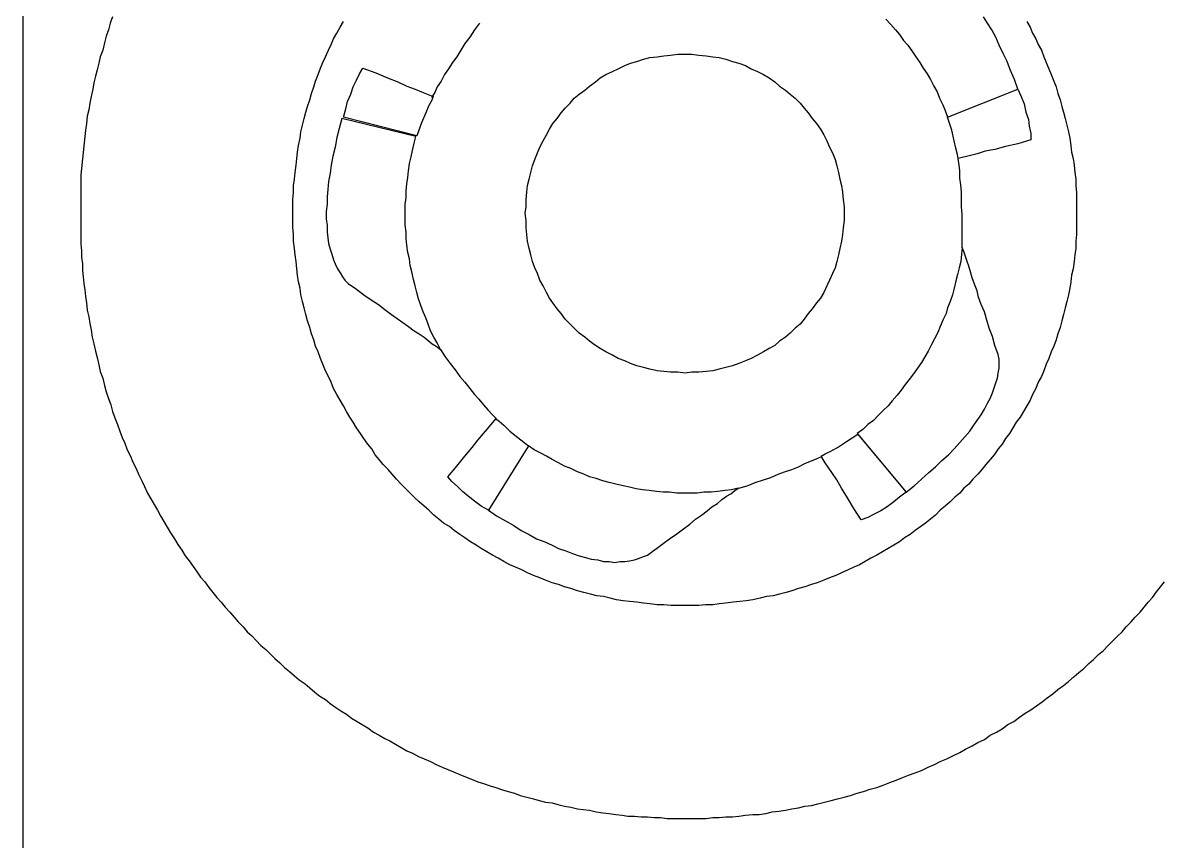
# Model space of a CAD drawing. Extents: x 11 to 591, y 39 to 419.
# Drawn here: x 11.22 to 46.2, y 260.16 to 285.24 of the extents above; entities that cross this region are included whole.
import ezdxf

# ---------------------------------------------------------------- set-up
doc = ezdxf.new("R2010")
doc.units = 0
doc.layers.get('0').update_dxf_attribs({"linetype": 'CONTINUOUS'})

msp = doc.modelspace()

# ---------------------------------------------------------------- linework, layer by layer
at = {"color": 5}
msp.add_line((11.215419, 418.930266), (11.215419, 38.955266), dxfattribs=at)
at = {"color": 3}
for p, q in [((13.890419, 285.230266), (13.840419, 285.030266)), ((13.965419, 285.430266), (13.890419, 285.230266)), ((20.940419, 285.105266), (21.040419, 285.280266)), ((41.990419, 285.280266), (42.090419, 285.105266)), ((13.765419, 284.830266), (13.715419, 284.630266)), ((13.840419, 285.030266), (13.765419, 284.830266)), ((20.740419, 284.755266), (20.840419, 284.930266)), ((20.840419, 284.930266), (20.940419, 285.105266)), ((42.090419, 285.105266), (42.165419, 284.930266)), ((42.165419, 284.930266), (42.265419, 284.755266)), ((13.715419, 284.630266), (13.665419, 284.405266)), ((20.590419, 284.405266), (20.665419, 284.580266)), ((20.665419, 284.580266), (20.740419, 284.755266)), ((42.265419, 284.755266), (42.340419, 284.580266)), ((42.340419, 284.580266), (42.440419, 284.405266)), ((13.590419, 284.205266), (13.540419, 284.005266)), ((13.665419, 284.405266), (13.590419, 284.205266)), ((20.415419, 284.030266), (20.490419, 284.205266)), ((20.490419, 284.205266), (20.590419, 284.405266)), ((42.440419, 284.405266), (42.515419, 284.205266)), ((42.515419, 284.205266), (42.590419, 284.030266)), ((13.490419, 283.805266), (13.440419, 283.605266)), ((13.540419, 284.005266), (13.490419, 283.805266)), ((20.265419, 283.655266), (20.340419, 283.855266)), ((20.340419, 283.855266), (20.415419, 284.030266)), ((42.590419, 284.030266), (42.665419, 283.830266)), ((42.665419, 283.830266), (42.740419, 283.655266)), ((13.390419, 283.405266), (13.365419, 283.205266)), ((13.440419, 283.605266), (13.390419, 283.405266)), ((20.140419, 283.280266), (20.190419, 283.455266)), ((20.190419, 283.455266), (20.265419, 283.655266)), ((42.740419, 283.655266), (42.815419, 283.455266)), ((42.815419, 283.455266), (42.890419, 283.280266)), ((13.365419, 283.205266), (13.315419, 282.980266)), ((20.015419, 282.880266), (20.065419, 283.080266)), ((20.065419, 283.080266), (20.140419, 283.280266)), ((42.890419, 283.280266), (42.940419, 283.080266)), ((42.940419, 283.080266), (43.015419, 282.880266)), ((13.265419, 282.780266), (13.240419, 282.580266)), ((13.315419, 282.980266), (13.265419, 282.780266)), ((19.940419, 282.680266), (20.015419, 282.880266)), ((43.015419, 282.880266), (43.065419, 282.680266)), ((13.190419, 282.380266), (13.165419, 282.155266)), ((13.240419, 282.580266), (13.190419, 282.380266)), ((19.840419, 282.305266), (19.890419, 282.505266)), ((19.890419, 282.505266), (19.940419, 282.680266)), ((43.065419, 282.680266), (43.115419, 282.505266)), ((43.115419, 282.505266), (43.165419, 282.305266)), ((13.165419, 282.155266), (13.140419, 281.955266)), ((19.740419, 281.905266), (19.790419, 282.105266)), ((19.790419, 282.105266), (19.840419, 282.305266)), ((43.165419, 282.305266), (43.215419, 282.105266)), ((43.215419, 282.105266), (43.265419, 281.905266)), ((13.115419, 281.755266), (12.990419, 280.580266)), ((13.140419, 281.955266), (13.115419, 281.755266)), ((19.665419, 281.480266), (19.715419, 281.705266)), ((19.715419, 281.705266), (19.740419, 281.905266)), ((43.265419, 281.905266), (43.315419, 281.705266)), ((43.315419, 281.705266), (43.340419, 281.480266)), ((19.640419, 281.280266), (19.665419, 281.480266)), ((43.340419, 281.480266), (43.365419, 281.280266)), ((19.590419, 280.880266), (19.615419, 281.080266)), ((19.615419, 281.080266), (19.640419, 281.280266)), ((43.365419, 281.280266), (43.415419, 281.080266)), ((43.415419, 281.080266), (43.440419, 280.880266)), ((19.540419, 280.455266), (19.565419, 280.655266)), ((19.565419, 280.655266), (19.590419, 280.880266)), ((43.440419, 280.880266), (43.465419, 280.655266)), ((43.465419, 280.655266), (43.490419, 280.455266)), ((12.990419, 280.580266), (12.990419, 280.355266)), ((12.990419, 280.355266), (12.990419, 280.155266)), ((19.515419, 280.255266), (19.540419, 280.455266)), ((19.515419, 280.030266), (19.515419, 280.255266)), ((43.490419, 280.455266), (43.490419, 280.255266)), ((43.490419, 280.255266), (43.515419, 280.030266)), ((12.990419, 280.155266), (12.990419, 279.930266)), ((12.990419, 279.930266), (12.990419, 279.705266)), ((19.490419, 279.830266), (19.515419, 280.030266)), ((43.515419, 280.030266), (43.515419, 279.830266)), ((12.990419, 279.705266), (12.990419, 279.505266)), ((19.490419, 279.605266), (19.490419, 279.830266)), ((19.490419, 279.405266), (19.490419, 279.605266)), ((43.515419, 279.830266), (43.515419, 279.605266)), ((43.515419, 279.605266), (43.515419, 279.405266)), ((12.990419, 279.505266), (12.990419, 279.280266)), ((12.990419, 279.280266), (12.990419, 279.080266)), ((19.490419, 279.180266), (19.490419, 279.405266)), ((43.515419, 279.405266), (43.515419, 279.180266)), ((12.990419, 279.080266), (12.990419, 278.880266)), ((12.990419, 278.880266), (12.990419, 278.680266)), ((19.490419, 278.980266), (19.490419, 279.180266)), ((19.515419, 278.755266), (19.490419, 278.980266)), ((43.515419, 279.180266), (43.515419, 278.980266)), ((43.515419, 278.980266), (43.515419, 278.755266)), ((12.990419, 278.680266), (12.990419, 278.455266)), ((19.515419, 278.555266), (19.515419, 278.755266)), ((19.540419, 278.330266), (19.515419, 278.555266)), ((43.515419, 278.755266), (43.490419, 278.555266)), ((43.490419, 278.555266), (43.490419, 278.330266)), ((12.990419, 278.455266), (13.015419, 278.255266)), ((13.015419, 278.255266), (13.015419, 278.055266)), ((19.565419, 278.130266), (19.540419, 278.330266)), ((43.490419, 278.330266), (43.465419, 278.130266)), ((13.015419, 278.055266), (13.040419, 277.855266)), ((13.040419, 277.855266), (13.040419, 277.655266)), ((19.590419, 277.930266), (19.565419, 278.130266)), ((19.615419, 277.705266), (19.590419, 277.930266)), ((43.440419, 277.930266), (43.415419, 277.705266)), ((43.465419, 278.130266), (43.440419, 277.930266)), ((13.040419, 277.655266), (13.065419, 277.455266)), ((13.065419, 277.455266), (13.090419, 277.255266)), ((19.640419, 277.505266), (19.615419, 277.705266)), ((19.665419, 277.305266), (19.640419, 277.505266)), ((43.365419, 277.505266), (43.340419, 277.305266)), ((43.415419, 277.705266), (43.365419, 277.505266)), ((13.090419, 277.255266), (13.115419, 277.055266)), ((19.715419, 277.105266), (19.665419, 277.305266)), ((19.740419, 276.905266), (19.715419, 277.105266)), ((43.315419, 277.105266), (43.265419, 276.905266)), ((43.340419, 277.305266), (43.315419, 277.105266)), ((13.115419, 277.055266), (13.140419, 276.855266)), ((13.140419, 276.855266), (13.165419, 276.655266)), ((19.790419, 276.705266), (19.740419, 276.905266)), ((43.265419, 276.905266), (43.215419, 276.705266)), ((13.165419, 276.655266), (13.190419, 276.430266)), ((13.190419, 276.430266), (13.240419, 276.230266)), ((19.840419, 276.505266), (19.790419, 276.705266)), ((19.890419, 276.305266), (19.840419, 276.505266)), ((43.165419, 276.505266), (43.115419, 276.305266)), ((43.215419, 276.705266), (43.165419, 276.505266)), ((13.240419, 276.230266), (13.265419, 276.030266)), ((19.940419, 276.105266), (19.890419, 276.305266)), ((20.015419, 275.905266), (19.940419, 276.105266)), ((43.065419, 276.105266), (43.015419, 275.905266)), ((43.115419, 276.305266), (43.065419, 276.105266)), ((13.265419, 276.030266), (13.315419, 275.830266)), ((13.315419, 275.830266), (13.340419, 275.605266)), ((20.065419, 275.705266), (20.015419, 275.905266)), ((20.140419, 275.530266), (20.065419, 275.705266)), ((42.940419, 275.705266), (42.890419, 275.530266)), ((43.015419, 275.905266), (42.940419, 275.705266)), ((13.340419, 275.605266), (13.390419, 275.405266)), ((13.390419, 275.405266), (13.440419, 275.180266)), ((20.190419, 275.330266), (20.140419, 275.530266)), ((42.890419, 275.530266), (42.815419, 275.330266)), ((13.440419, 275.180266), (13.490419, 274.980266)), ((20.265419, 275.155266), (20.190419, 275.330266)), ((20.340419, 274.955266), (20.265419, 275.155266)), ((42.740419, 275.155266), (42.665419, 274.955266)), ((42.815419, 275.330266), (42.740419, 275.155266)), ((13.490419, 274.980266), (13.540419, 274.755266)), ((13.540419, 274.755266), (13.590419, 274.555266)), ((20.415419, 274.780266), (20.340419, 274.955266)), ((20.490419, 274.580266), (20.415419, 274.780266)), ((42.590419, 274.780266), (42.515419, 274.580266)), ((42.665419, 274.955266), (42.590419, 274.780266)), ((13.590419, 274.555266), (13.665419, 274.355266)), ((13.665419, 274.355266), (13.715419, 274.130266)), ((20.590419, 274.405266), (20.490419, 274.580266)), ((20.665419, 274.230266), (20.590419, 274.405266)), ((42.440419, 274.405266), (42.340419, 274.230266)), ((42.515419, 274.580266), (42.440419, 274.405266)), ((13.715419, 274.130266), (13.765419, 273.930266)), ((20.740419, 274.030266), (20.665419, 274.230266)), ((20.840419, 273.855266), (20.740419, 274.030266)), ((42.265419, 274.030266), (42.165419, 273.855266)), ((42.340419, 274.230266), (42.265419, 274.030266)), ((13.765419, 273.930266), (13.840419, 273.730266)), ((13.840419, 273.730266), (13.915419, 273.530266)), ((20.940419, 273.680266), (20.840419, 273.855266)), ((21.040419, 273.505266), (20.940419, 273.680266)), ((42.090419, 273.680266), (41.990419, 273.505266)), ((42.165419, 273.855266), (42.090419, 273.680266)), ((13.915419, 273.530266), (13.965419, 273.330266)), ((13.965419, 273.330266), (14.040419, 273.130266)), ((21.140419, 273.330266), (21.040419, 273.505266)), ((21.240419, 273.155266), (21.140419, 273.330266)), ((41.890419, 273.330266), (41.790419, 273.155266)), ((41.990419, 273.505266), (41.890419, 273.330266)), ((14.040419, 273.130266), (14.115419, 272.930266)), ((14.115419, 272.930266), (14.190419, 272.730266)), ((21.340419, 273.005266), (21.240419, 273.155266)), ((21.440419, 272.830266), (21.340419, 273.005266)), ((41.665419, 273.005266), (41.565419, 272.830266)), ((41.790419, 273.155266), (41.665419, 273.005266)), ((14.190419, 272.730266), (14.265419, 272.530266)), ((21.565419, 272.655266), (21.440419, 272.830266)), ((21.665419, 272.505266), (21.565419, 272.655266)), ((41.465419, 272.655266), (41.340419, 272.505266)), ((41.565419, 272.830266), (41.465419, 272.655266)), ((14.265419, 272.530266), (14.340419, 272.355266)), ((14.340419, 272.355266), (14.415419, 272.155266)), ((21.790419, 272.330266), (21.665419, 272.505266)), ((21.915419, 272.180266), (21.790419, 272.330266)), ((41.240419, 272.330266), (41.115419, 272.180266)), ((41.340419, 272.505266), (41.240419, 272.330266)), ((14.415419, 272.155266), (14.515419, 271.955266)), ((14.515419, 271.955266), (14.590419, 271.780266)), ((22.015419, 272.005266), (21.915419, 272.180266)), ((22.140419, 271.855266), (22.015419, 272.005266)), ((22.265419, 271.705266), (22.140419, 271.855266)), ((40.865419, 271.855266), (40.740419, 271.705266)), ((40.990419, 272.005266), (40.865419, 271.855266)), ((41.115419, 272.180266), (40.990419, 272.005266)), ((14.590419, 271.780266), (14.690419, 271.580266)), ((14.690419, 271.580266), (14.765419, 271.405266)), ((22.415419, 271.555266), (22.265419, 271.705266)), ((22.540419, 271.405266), (22.415419, 271.555266)), ((40.615419, 271.555266), (40.490419, 271.405266)), ((40.740419, 271.705266), (40.615419, 271.555266)), ((14.765419, 271.405266), (14.865419, 271.205266)), ((14.865419, 271.205266), (14.940419, 271.030266)), ((22.665419, 271.255266), (22.540419, 271.405266)), ((22.815419, 271.105266), (22.665419, 271.255266)), ((40.340419, 271.255266), (40.215419, 271.105266)), ((40.490419, 271.405266), (40.340419, 271.255266)), ((14.940419, 271.030266), (15.040419, 270.830266)), ((15.040419, 270.830266), (15.140419, 270.655266)), ((22.940419, 270.980266), (22.815419, 271.105266)), ((23.090419, 270.830266), (22.940419, 270.980266)), ((23.215419, 270.705266), (23.090419, 270.830266)), ((39.940419, 270.830266), (39.790419, 270.705266)), ((40.065419, 270.980266), (39.940419, 270.830266)), ((40.215419, 271.105266), (40.065419, 270.980266)), ((15.140419, 270.655266), (15.240419, 270.480266)), ((15.240419, 270.480266), (15.340419, 270.305266)), ((23.365419, 270.555266), (23.215419, 270.705266)), ((23.515419, 270.430266), (23.365419, 270.555266)), ((39.640419, 270.555266), (39.490419, 270.430266)), ((39.790419, 270.705266), (39.640419, 270.555266)), ((15.340419, 270.305266), (15.440419, 270.130266)), ((15.440419, 270.130266), (15.540419, 269.955266)), ((23.665419, 270.305266), (23.515419, 270.430266)), ((23.815419, 270.155266), (23.665419, 270.305266)), ((23.965419, 270.030266), (23.815419, 270.155266)), ((39.190419, 270.155266), (39.040419, 270.030266)), ((39.340419, 270.305266), (39.190419, 270.155266)), ((39.490419, 270.430266), (39.340419, 270.305266)), ((15.540419, 269.955266), (15.640419, 269.780266)), ((15.640419, 269.780266), (15.740419, 269.605266)), ((24.115419, 269.905266), (23.965419, 270.030266)), ((24.290419, 269.805266), (24.115419, 269.905266)), ((24.440419, 269.680266), (24.290419, 269.805266)), ((38.740419, 269.805266), (38.565419, 269.680266)), ((38.890419, 269.905266), (38.740419, 269.805266)), ((39.040419, 270.030266), (38.890419, 269.905266)), ((15.740419, 269.605266), (15.865419, 269.430266)), ((15.865419, 269.430266), (15.965419, 269.255266)), ((24.615419, 269.555266), (24.440419, 269.680266)), ((24.765419, 269.455266), (24.615419, 269.555266)), ((24.940419, 269.330266), (24.765419, 269.455266)), ((38.240419, 269.455266), (38.090419, 269.330266)), ((38.415419, 269.555266), (38.240419, 269.455266)), ((38.565419, 269.680266), (38.415419, 269.555266)), ((15.965419, 269.255266), (16.090419, 269.080266)), ((16.090419, 269.080266), (16.190419, 268.905266)), ((25.115419, 269.230266), (24.940419, 269.330266)), ((25.265419, 269.130266), (25.115419, 269.230266)), ((25.440419, 269.030266), (25.265419, 269.130266)), ((37.740419, 269.130266), (37.565419, 269.030266)), ((37.915419, 269.230266), (37.740419, 269.130266)), ((38.090419, 269.330266), (37.915419, 269.230266)), ((16.190419, 268.905266), (16.315419, 268.755266)), ((16.315419, 268.755266), (16.440419, 268.580266)), ((25.615419, 268.930266), (25.440419, 269.030266)), ((25.790419, 268.830266), (25.615419, 268.930266)), ((25.965419, 268.730266), (25.790419, 268.830266)), ((26.140419, 268.630266), (25.965419, 268.730266)), ((37.040419, 268.730266), (36.865419, 268.630266)), ((37.215419, 268.830266), (37.040419, 268.730266)), ((37.390419, 268.930266), (37.215419, 268.830266)), ((37.565419, 269.030266), (37.390419, 268.930266)), ((16.440419, 268.580266), (16.540419, 268.430266)), ((16.540419, 268.430266), (16.665419, 268.255266)), ((26.315419, 268.555266), (26.140419, 268.630266)), ((26.515419, 268.480266), (26.315419, 268.555266)), ((26.690419, 268.380266), (26.515419, 268.480266)), ((26.865419, 268.305266), (26.690419, 268.380266)), ((36.315419, 268.380266), (36.140419, 268.305266)), ((36.515419, 268.480266), (36.315419, 268.380266)), ((36.690419, 268.555266), (36.515419, 268.480266)), ((36.865419, 268.630266), (36.690419, 268.555266)), ((16.665419, 268.255266), (16.790419, 268.105266)), ((16.790419, 268.105266), (16.915419, 267.930266)), ((27.065419, 268.230266), (26.865419, 268.305266)), ((27.240419, 268.155266), (27.065419, 268.230266)), ((27.440419, 268.080266), (27.240419, 268.155266)), ((27.640419, 268.030266), (27.440419, 268.080266)), ((27.815419, 267.955266), (27.640419, 268.030266)), ((35.390419, 268.030266), (35.190419, 267.955266)), ((35.565419, 268.080266), (35.390419, 268.030266)), ((35.765419, 268.155266), (35.565419, 268.080266)), ((35.940419, 268.230266), (35.765419, 268.155266)), ((36.140419, 268.305266), (35.940419, 268.230266)), ((46.090419, 267.955266), (46.215419, 268.105266)), ((16.915419, 267.930266), (17.040419, 267.780266)), ((17.040419, 267.780266), (17.165419, 267.630266)), ((28.015419, 267.905266), (27.815419, 267.955266)), ((28.215419, 267.830266), (28.015419, 267.905266)), ((28.415419, 267.780266), (28.215419, 267.830266)), ((28.615419, 267.730266), (28.415419, 267.780266)), ((28.815419, 267.680266), (28.615419, 267.730266)), ((29.015419, 267.655266), (28.815419, 267.680266)), ((29.215419, 267.605266), (29.015419, 267.655266)), ((34.015419, 267.655266), (33.815419, 267.605266)), ((34.215419, 267.680266), (34.015419, 267.655266)), ((34.415419, 267.730266), (34.215419, 267.680266)), ((34.615419, 267.780266), (34.415419, 267.730266)), ((34.790419, 267.830266), (34.615419, 267.780266)), ((34.990419, 267.905266), (34.790419, 267.830266)), ((35.190419, 267.955266), (34.990419, 267.905266)), ((45.840419, 267.630266), (45.965419, 267.805266)), ((45.965419, 267.805266), (46.090419, 267.955266)), ((17.165419, 267.630266), (17.290419, 267.480266)), ((17.290419, 267.480266), (17.415419, 267.330266)), ((17.415419, 267.330266), (17.565419, 267.180266)), ((29.415419, 267.555266), (29.215419, 267.605266)), ((29.615419, 267.530266), (29.415419, 267.555266)), ((29.815419, 267.505266), (29.615419, 267.530266)), ((30.040419, 267.480266), (29.815419, 267.505266)), ((30.240419, 267.455266), (30.040419, 267.480266)), ((30.440419, 267.430266), (30.240419, 267.455266)), ((30.665419, 267.405266), (30.440419, 267.430266)), ((30.865419, 267.405266), (30.665419, 267.405266)), ((31.090419, 267.380266), (30.865419, 267.405266)), ((31.290419, 267.380266), (31.090419, 267.380266)), ((31.515419, 267.380266), (31.290419, 267.380266)), ((31.715419, 267.380266), (31.515419, 267.380266)), ((31.940419, 267.380266), (31.715419, 267.380266)), ((32.140419, 267.405266), (31.940419, 267.380266)), ((32.365419, 267.405266), (32.140419, 267.405266)), ((32.565419, 267.430266), (32.365419, 267.405266)), ((32.765419, 267.455266), (32.565419, 267.430266)), ((32.990419, 267.480266), (32.765419, 267.455266)), ((33.190419, 267.505266), (32.990419, 267.480266)), ((33.390419, 267.530266), (33.190419, 267.505266)), ((33.590419, 267.555266), (33.390419, 267.530266)), ((33.815419, 267.605266), (33.590419, 267.555266)), ((45.465419, 267.180266), (45.590419, 267.330266)), ((45.590419, 267.330266), (45.715419, 267.480266)), ((45.715419, 267.480266), (45.840419, 267.630266)), ((17.565419, 267.180266), (17.690419, 267.030266)), ((17.690419, 267.030266), (17.815419, 266.880266)), ((45.190419, 266.880266), (45.315419, 267.030266)), ((45.315419, 267.030266), (45.465419, 267.180266)), ((17.815419, 266.880266), (17.965419, 266.730266)), ((17.965419, 266.730266), (18.090419, 266.580266)), ((44.915419, 266.580266), (45.040419, 266.730266)), ((45.040419, 266.730266), (45.190419, 266.880266)), ((18.090419, 266.580266), (18.240419, 266.455266)), ((18.240419, 266.455266), (18.365419, 266.305266)), ((18.365419, 266.305266), (18.515419, 266.155266)), ((44.490419, 266.155266), (44.640419, 266.305266)), ((44.640419, 266.305266), (44.765419, 266.430266)), ((44.765419, 266.430266), (44.915419, 266.580266)), ((18.515419, 266.155266), (18.665419, 266.030266)), ((18.665419, 266.030266), (18.815419, 265.880266)), ((44.190419, 265.880266), (44.340419, 266.005266)), ((44.340419, 266.005266), (44.490419, 266.155266)), ((18.815419, 265.880266), (18.940419, 265.755266)), ((18.940419, 265.755266), (19.090419, 265.630266)), ((19.090419, 265.630266), (19.240419, 265.480266)), ((43.740419, 265.455266), (43.890419, 265.605266)), ((43.890419, 265.605266), (44.040419, 265.730266)), ((44.040419, 265.730266), (44.190419, 265.880266)), ((19.240419, 265.480266), (19.390419, 265.355266)), ((19.390419, 265.355266), (19.540419, 265.230266)), ((19.540419, 265.230266), (19.690419, 265.105266)), ((43.265419, 265.055266), (43.440419, 265.205266)), ((43.440419, 265.205266), (43.590419, 265.330266)), ((43.590419, 265.330266), (43.740419, 265.455266)), ((19.690419, 265.105266), (19.865419, 264.980266)), ((19.865419, 264.980266), (20.015419, 264.855266)), ((42.940419, 264.805266), (43.115419, 264.930266)), ((43.115419, 264.930266), (43.265419, 265.055266)), ((20.015419, 264.855266), (20.165419, 264.730266)), ((20.165419, 264.730266), (20.315419, 264.605266)), ((20.315419, 264.605266), (20.490419, 264.505266)), ((42.465419, 264.430266), (42.615419, 264.555266)), ((42.615419, 264.555266), (42.790419, 264.680266)), ((42.790419, 264.680266), (42.940419, 264.805266)), ((20.490419, 264.505266), (20.640419, 264.380266)), ((20.640419, 264.380266), (20.815419, 264.255266)), ((20.815419, 264.255266), (20.965419, 264.155266)), ((41.940419, 264.080266), (42.115419, 264.180266)), ((42.115419, 264.180266), (42.290419, 264.305266)), ((42.290419, 264.305266), (42.465419, 264.430266)), ((20.965419, 264.155266), (21.140419, 264.055266)), ((21.140419, 264.055266), (21.290419, 263.930266)), ((21.290419, 263.930266), (21.465419, 263.830266)), ((21.465419, 263.830266), (21.615419, 263.730266)), ((41.415419, 263.730266), (41.590419, 263.830266)), ((41.590419, 263.830266), (41.765419, 263.955266)), ((41.765419, 263.955266), (41.940419, 264.080266)), ((21.615419, 263.730266), (21.790419, 263.630266)), ((21.790419, 263.630266), (21.965419, 263.505266)), ((21.965419, 263.505266), (22.140419, 263.405266)), ((40.865419, 263.405266), (41.065419, 263.505266)), ((41.065419, 263.505266), (41.240419, 263.605266)), ((41.240419, 263.605266), (41.415419, 263.730266)), ((22.140419, 263.405266), (22.315419, 263.305266)), ((22.315419, 263.305266), (22.465419, 263.230266)), ((22.465419, 263.230266), (22.640419, 263.130266)), ((22.640419, 263.130266), (22.815419, 263.030266)), ((40.315419, 263.080266), (40.490419, 263.180266)), ((40.490419, 263.180266), (40.690419, 263.280266)), ((40.690419, 263.280266), (40.865419, 263.405266)), ((22.815419, 263.030266), (22.990419, 262.930266)), ((22.990419, 262.930266), (23.165419, 262.855266)), ((23.165419, 262.855266), (23.340419, 262.755266)), ((39.540419, 262.680266), (39.740419, 262.780266)), ((39.740419, 262.780266), (39.940419, 262.880266)), ((39.940419, 262.880266), (40.115419, 262.980266)), ((40.115419, 262.980266), (40.315419, 263.080266)), ((23.340419, 262.755266), (23.515419, 262.680266)), ((23.515419, 262.680266), (23.715419, 262.605266)), ((23.715419, 262.605266), (23.890419, 262.505266)), ((23.890419, 262.505266), (24.065419, 262.430266)), ((24.065419, 262.430266), (24.240419, 262.355266)), ((38.765419, 262.330266), (38.965419, 262.430266)), ((38.965419, 262.430266), (39.165419, 262.505266)), ((39.165419, 262.505266), (39.340419, 262.605266)), ((39.340419, 262.605266), (39.540419, 262.680266)), ((24.240419, 262.355266), (24.415419, 262.280266)), ((24.415419, 262.280266), (24.615419, 262.205266)), ((24.615419, 262.205266), (24.790419, 262.130266)), ((24.790419, 262.130266), (24.965419, 262.055266)), ((37.990419, 262.030266), (38.165419, 262.105266)), ((38.165419, 262.105266), (38.365419, 262.180266)), ((38.365419, 262.180266), (38.565419, 262.255266)), ((38.565419, 262.255266), (38.765419, 262.330266)), ((24.965419, 262.055266), (25.165419, 261.980266)), ((25.165419, 261.980266), (25.340419, 261.930266)), ((25.340419, 261.930266), (25.540419, 261.855266)), ((25.540419, 261.855266), (25.715419, 261.805266)), ((25.715419, 261.805266), (25.915419, 261.730266)), ((25.915419, 261.730266), (26.090419, 261.680266)), ((36.990419, 261.680266), (37.190419, 261.755266)), ((37.190419, 261.755266), (37.390419, 261.805266)), ((37.390419, 261.805266), (37.590419, 261.880266)), ((37.590419, 261.880266), (37.790419, 261.955266)), ((37.790419, 261.955266), (37.990419, 262.030266)), ((26.090419, 261.680266), (26.290419, 261.630266)), ((26.290419, 261.630266), (26.465419, 261.555266)), ((26.465419, 261.555266), (26.665419, 261.505266)), ((26.665419, 261.505266), (26.865419, 261.455266)), ((26.865419, 261.455266), (27.040419, 261.405266)), ((27.040419, 261.405266), (27.240419, 261.355266)), ((35.790419, 261.355266), (35.990419, 261.405266)), ((35.990419, 261.405266), (36.190419, 261.455266)), ((36.190419, 261.455266), (36.390419, 261.505266)), ((36.390419, 261.505266), (36.590419, 261.555266)), ((36.590419, 261.555266), (36.790419, 261.630266)), ((36.790419, 261.630266), (36.990419, 261.680266)), ((27.240419, 261.355266), (27.440419, 261.330266)), ((27.440419, 261.330266), (27.615419, 261.280266)), ((27.615419, 261.280266), (27.815419, 261.230266)), ((27.815419, 261.230266), (28.015419, 261.205266)), ((28.015419, 261.205266), (28.215419, 261.155266)), ((28.215419, 261.155266), (28.390419, 261.130266)), ((28.390419, 261.130266), (28.590419, 261.105266)), ((28.590419, 261.105266), (28.790419, 261.055266)), ((28.790419, 261.055266), (28.990419, 261.030266)), ((28.990419, 261.030266), (29.190419, 261.005266)), ((33.990419, 261.005266), (34.190419, 261.055266)), ((34.190419, 261.055266), (34.390419, 261.080266)), ((34.390419, 261.080266), (34.590419, 261.105266)), ((34.590419, 261.105266), (34.790419, 261.155266)), ((34.790419, 261.155266), (34.990419, 261.180266)), ((34.990419, 261.180266), (35.190419, 261.230266)), ((35.190419, 261.230266), (35.390419, 261.255266)), ((35.390419, 261.255266), (35.590419, 261.305266)), ((35.590419, 261.305266), (35.790419, 261.355266)), ((29.190419, 261.005266), (29.390419, 260.980266)), ((29.390419, 260.980266), (29.590419, 260.955266)), ((29.590419, 260.955266), (29.765419, 260.930266)), ((29.765419, 260.930266), (29.965419, 260.930266)), ((29.965419, 260.930266), (30.165419, 260.905266)), ((30.165419, 260.905266), (30.365419, 260.905266)), ((30.365419, 260.905266), (30.565419, 260.880266)), ((30.565419, 260.880266), (30.765419, 260.880266)), ((30.765419, 260.880266), (30.965419, 260.855266)), ((30.965419, 260.855266), (31.165419, 260.855266)), ((31.165419, 260.855266), (31.365419, 260.855266)), ((31.365419, 260.855266), (31.565419, 260.855266)), ((31.565419, 260.855266), (31.765419, 260.855266)), ((31.765419, 260.855266), (31.965419, 260.855266)), ((31.965419, 260.855266), (32.165419, 260.855266)), ((32.165419, 260.855266), (32.365419, 260.880266)), ((32.365419, 260.880266), (32.565419, 260.880266)), ((32.565419, 260.880266), (32.765419, 260.905266)), ((32.765419, 260.905266), (32.965419, 260.905266)), ((32.965419, 260.905266), (33.165419, 260.930266)), ((33.165419, 260.930266), (33.365419, 260.955266)), ((33.365419, 260.955266), (33.590419, 260.980266)), ((33.590419, 260.980266), (33.790419, 260.980266)), ((33.790419, 260.980266), (33.990419, 261.005266))]:
    msp.add_line(p, q, dxfattribs=at)
at = {"color": 1}
for p, q in [((25.215419, 285.230266), (25.065419, 285.030266)), ((24.915419, 284.805266), (24.765419, 284.605266)), ((25.065419, 285.030266), (24.915419, 284.805266)), ((24.765419, 284.605266), (24.640419, 284.405266)), ((24.515419, 284.205266), (24.390419, 284.030266)), ((24.640419, 284.405266), (24.515419, 284.205266)), ((21.540419, 283.680266), (21.640419, 283.855266)), ((21.640419, 283.855266), (22.040419, 283.705266)), ((24.265419, 283.830266), (24.140419, 283.655266)), ((24.390419, 284.030266), (24.265419, 283.830266)), ((21.340419, 283.280266), (21.440419, 283.480266)), ((21.440419, 283.480266), (21.540419, 283.680266)), ((22.040419, 283.705266), (22.390419, 283.555266)), ((22.390419, 283.555266), (22.715419, 283.430266)), ((22.715419, 283.430266), (22.990419, 283.305266)), ((24.040419, 283.455266), (23.915419, 283.280266)), ((24.140419, 283.655266), (24.040419, 283.455266)), ((21.165419, 282.830266), (21.265419, 283.055266)), ((21.265419, 283.055266), (21.340419, 283.280266)), ((22.990419, 283.305266), (23.240419, 283.205266)), ((23.240419, 283.205266), (23.440419, 283.130266)), ((23.440419, 283.130266), (23.790419, 282.980266)), ((23.840419, 283.105266), (23.740419, 282.955266)), ((23.915419, 283.280266), (23.840419, 283.105266)), ((39.565419, 282.355266), (41.715419, 283.205266)), ((41.715419, 283.205266), (41.815419, 282.980266)), ((21.115419, 282.605266), (21.165419, 282.830266)), ((23.665419, 282.705266), (23.565419, 282.480266)), ((23.740419, 282.855266), (23.665419, 282.705266)), ((23.790419, 282.980266), (23.740419, 282.855266)), ((41.815419, 282.980266), (41.915419, 282.755266)), ((41.915419, 282.755266), (41.965419, 282.505266)), ((21.040419, 282.355266), (21.115419, 282.605266)), ((23.290419, 281.780266), (21.040419, 282.355266)), ((23.565419, 282.480266), (23.440419, 282.180266)), ((39.690419, 281.955266), (39.565419, 282.355266)), ((41.965419, 282.505266), (42.040419, 282.280266)), ((23.440419, 282.180266), (23.290419, 281.780266)), ((42.040419, 282.280266), (42.065419, 282.080266)), ((42.065419, 282.080266), (42.115419, 281.855266)), ((39.765419, 281.630266), (39.690419, 281.955266)), ((42.115419, 281.655266), (41.715419, 281.530266)), ((42.115419, 281.855266), (42.115419, 281.655266)), ((39.815419, 281.405266), (39.765419, 281.630266)), ((39.865419, 281.205266), (39.815419, 281.405266)), ((40.715419, 281.305266), (40.465419, 281.230266)), ((41.015419, 281.355266), (40.715419, 281.305266)), ((41.340419, 281.455266), (41.015419, 281.355266)), ((41.715419, 281.530266), (41.340419, 281.455266)), ((39.890419, 281.080266), (39.865419, 281.205266)), ((40.265419, 281.180266), (39.890419, 281.080266)), ((39.915419, 280.880266), (39.890419, 281.080266)), ((40.465419, 281.230266), (40.265419, 281.180266)), ((39.940419, 280.705266), (39.915419, 280.880266)), ((39.940419, 280.480266), (39.940419, 280.705266)), ((39.965419, 280.280266), (39.940419, 280.480266)), ((39.990419, 280.055266), (39.965419, 280.280266)), ((39.990419, 279.830266), (39.990419, 280.055266)), ((39.990419, 279.605266), (39.990419, 279.830266)), ((40.015419, 279.380266), (39.990419, 279.605266)), ((40.015419, 279.130266), (40.015419, 279.380266)), ((40.015419, 278.880266), (40.015419, 279.130266)), ((40.015419, 278.630266), (40.015419, 278.880266)), ((40.015419, 278.355266), (40.015419, 278.630266)), ((24.015419, 275.230266), (24.165419, 275.005266)), ((24.165419, 275.005266), (24.315419, 274.805266)), ((24.315419, 274.805266), (24.465419, 274.605266)), ((24.465419, 274.605266), (24.615419, 274.405266)), ((24.615419, 274.405266), (24.765419, 274.230266)), ((24.765419, 274.230266), (24.915419, 274.030266)), ((24.915419, 274.030266), (25.065419, 273.855266)), ((25.065419, 273.855266), (25.190419, 273.705266)), ((25.190419, 273.705266), (25.340419, 273.530266)), ((25.340419, 273.530266), (25.465419, 273.380266)), ((25.465419, 273.380266), (25.615419, 273.230266)), ((25.465419, 272.805266), (25.715419, 273.105266)), ((25.615419, 273.230266), (25.740419, 273.105266)), ((25.715419, 273.105266), (25.815419, 273.030266)), ((25.815419, 273.030266), (25.965419, 272.905266)), ((25.965419, 272.905266), (26.140419, 272.730266)), ((25.165419, 272.455266), (25.340419, 272.655266)), ((25.340419, 272.655266), (25.465419, 272.805266)), ((26.140419, 272.730266), (26.390419, 272.530266)), ((36.465419, 272.405266), (36.815419, 272.630266)), ((36.815419, 272.630266), (38.290419, 270.855266)), ((24.765419, 271.955266), (24.990419, 272.230266)), ((24.990419, 272.230266), (25.165419, 272.455266)), ((26.715419, 272.280266), (25.490419, 270.305266)), ((26.390419, 272.530266), (26.715419, 272.280266)), ((35.965419, 272.105266), (36.190419, 272.230266)), ((36.190419, 272.230266), (36.465419, 272.405266)), ((24.515419, 271.655266), (24.765419, 271.955266)), ((35.365419, 271.805266), (35.540419, 271.880266)), ((35.540419, 271.880266), (35.715419, 271.955266)), ((35.690419, 271.955266), (35.815419, 272.030266)), ((35.815419, 271.755266), (35.690419, 271.955266)), ((35.815419, 272.030266), (35.965419, 272.105266)), ((24.240419, 271.330266), (24.515419, 271.655266)), ((34.565419, 271.480266), (34.790419, 271.555266)), ((34.790419, 271.555266), (34.990419, 271.630266)), ((34.990419, 271.630266), (35.190419, 271.730266)), ((35.190419, 271.730266), (35.365419, 271.805266)), ((36.015419, 271.455266), (35.815419, 271.755266)), ((24.365419, 271.180266), (24.240419, 271.330266)), ((24.540419, 271.030266), (24.365419, 271.180266)), ((33.415419, 271.055266), (33.665419, 271.155266)), ((33.665419, 271.155266), (33.915419, 271.230266)), ((33.915419, 271.230266), (34.140419, 271.305266)), ((34.140419, 271.305266), (34.365419, 271.405266)), ((34.365419, 271.405266), (34.565419, 271.480266)), ((36.165419, 271.230266), (36.015419, 271.455266)), ((36.315419, 270.980266), (36.165419, 271.230266)), ((24.690419, 270.880266), (24.540419, 271.030266)), ((24.865419, 270.730266), (24.690419, 270.880266)), ((33.165419, 270.980266), (33.415419, 271.055266)), ((36.490419, 270.680266), (36.315419, 270.980266)), ((38.290419, 270.855266), (38.090419, 270.705266)), ((25.065419, 270.580266), (24.865419, 270.730266)), ((25.265419, 270.430266), (25.065419, 270.580266)), ((36.690419, 270.355266), (36.490419, 270.680266)), ((37.915419, 270.555266), (37.715419, 270.405266)), ((38.090419, 270.705266), (37.915419, 270.555266)), ((25.490419, 270.305266), (25.265419, 270.430266)), ((36.915419, 270.005266), (36.690419, 270.355266)), ((37.315419, 270.180266), (37.115419, 270.080266)), ((37.515419, 270.280266), (37.315419, 270.180266)), ((37.715419, 270.405266), (37.515419, 270.280266)), ((37.115419, 270.080266), (36.915419, 270.005266))]:
    msp.add_line(p, q, dxfattribs=at)
at = {"color": 7}
for p, q in [((37.665419, 285.355266), (37.815419, 285.205266)), ((37.815419, 285.205266), (37.965419, 285.030266)), ((40.790419, 285.230266), (40.665419, 285.430266)), ((40.915419, 285.030266), (40.790419, 285.230266)), ((37.965419, 285.030266), (38.090419, 284.880266)), ((38.090419, 284.880266), (38.215419, 284.705266)), ((41.040419, 284.805266), (40.915419, 285.030266)), ((41.140419, 284.555266), (41.040419, 284.805266)), ((38.215419, 284.705266), (38.340419, 284.555266)), ((38.340419, 284.555266), (38.465419, 284.380266)), ((41.265419, 284.305266), (41.140419, 284.555266)), ((30.040419, 284.055266), (30.240419, 284.130266)), ((30.240419, 284.130266), (30.440419, 284.180266)), ((30.440419, 284.180266), (30.665419, 284.205266)), ((30.665419, 284.205266), (30.865419, 284.230266)), ((30.865419, 284.230266), (31.065419, 284.255266)), ((31.065419, 284.255266), (31.290419, 284.280266)), ((31.290419, 284.280266), (31.515419, 284.280266)), ((31.515419, 284.280266), (31.715419, 284.280266)), ((31.715419, 284.280266), (31.940419, 284.255266)), ((31.940419, 284.255266), (32.165419, 284.230266)), ((32.165419, 284.230266), (32.365419, 284.205266)), ((32.365419, 284.205266), (32.565419, 284.180266)), ((32.565419, 284.180266), (32.765419, 284.130266)), ((32.765419, 284.130266), (32.965419, 284.055266)), ((38.465419, 284.380266), (38.590419, 284.205266)), ((38.590419, 284.205266), (38.715419, 284.030266)), ((41.390419, 284.055266), (41.265419, 284.305266)), ((29.090419, 283.655266), (29.290419, 283.755266)), ((29.290419, 283.755266), (29.465419, 283.830266)), ((29.465419, 283.830266), (29.665419, 283.930266)), ((29.665419, 283.930266), (29.840419, 284.005266)), ((29.840419, 284.005266), (30.040419, 284.055266)), ((32.965419, 284.055266), (33.165419, 284.005266)), ((33.165419, 284.005266), (33.365419, 283.930266)), ((33.365419, 283.930266), (33.540419, 283.830266)), ((33.540419, 283.830266), (33.740419, 283.755266)), ((33.740419, 283.755266), (33.915419, 283.655266)), ((38.715419, 284.030266), (38.815419, 283.855266)), ((38.815419, 283.855266), (38.940419, 283.680266)), ((41.490419, 283.780266), (41.390419, 284.055266)), ((41.615419, 283.505266), (41.490419, 283.780266)), ((28.590419, 283.305266), (28.765419, 283.430266)), ((28.765419, 283.430266), (28.915419, 283.555266)), ((28.915419, 283.555266), (29.090419, 283.655266)), ((33.915419, 283.655266), (34.090419, 283.555266)), ((34.090419, 283.555266), (34.265419, 283.430266)), ((34.265419, 283.430266), (34.415419, 283.305266)), ((38.940419, 283.680266), (39.040419, 283.505266)), ((39.040419, 283.505266), (39.140419, 283.305266)), ((41.715419, 283.205266), (41.615419, 283.505266)), ((28.115419, 282.930266), (28.265419, 283.055266)), ((28.265419, 283.055266), (28.440419, 283.180266)), ((28.440419, 283.180266), (28.590419, 283.305266)), ((34.415419, 283.305266), (34.590419, 283.180266)), ((34.590419, 283.180266), (34.740419, 283.055266)), ((34.740419, 283.055266), (34.890419, 282.930266)), ((39.140419, 283.305266), (39.240419, 283.130266)), ((39.240419, 283.130266), (39.315419, 282.930266)), ((39.565419, 282.355266), (41.715419, 283.205266)), ((27.840419, 282.630266), (27.990419, 282.780266)), ((27.990419, 282.780266), (28.115419, 282.930266)), ((34.890419, 282.930266), (35.040419, 282.780266)), ((35.040419, 282.780266), (35.165419, 282.630266)), ((39.315419, 282.930266), (39.415419, 282.730266)), ((39.415419, 282.730266), (39.490419, 282.555266)), ((27.590419, 282.305266), (27.715419, 282.480266)), ((27.715419, 282.480266), (27.840419, 282.630266)), ((35.165419, 282.630266), (35.290419, 282.480266)), ((35.290419, 282.480266), (35.415419, 282.305266)), ((39.490419, 282.555266), (39.565419, 282.355266)), ((20.915419, 282.005266), (20.840419, 281.730266)), ((20.990419, 282.305266), (20.915419, 282.005266)), ((23.265419, 281.755266), (20.990419, 282.305266)), ((27.365419, 281.980266), (27.465419, 282.155266)), ((27.465419, 282.155266), (27.590419, 282.305266)), ((35.415419, 282.305266), (35.540419, 282.155266)), ((35.540419, 282.155266), (35.665419, 281.980266)), ((20.840419, 281.730266), (20.790419, 281.430266)), ((23.215419, 281.555266), (23.265419, 281.755266)), ((27.165419, 281.630266), (27.265419, 281.805266)), ((27.265419, 281.805266), (27.365419, 281.980266)), ((35.665419, 281.980266), (35.765419, 281.805266)), ((35.765419, 281.805266), (35.865419, 281.630266)), ((20.790419, 281.430266), (20.715419, 281.155266)), ((23.115419, 281.130266), (23.165419, 281.330266)), ((23.165419, 281.330266), (23.215419, 281.555266)), ((26.990419, 281.255266), (27.065419, 281.430266)), ((27.065419, 281.430266), (27.165419, 281.630266)), ((35.865419, 281.630266), (35.940419, 281.430266)), ((35.940419, 281.430266), (36.040419, 281.255266)), ((20.715419, 281.155266), (20.665419, 280.880266)), ((23.065419, 280.930266), (23.115419, 281.130266)), ((26.840419, 280.855266), (26.915419, 281.055266)), ((26.915419, 281.055266), (26.990419, 281.255266)), ((36.040419, 281.255266), (36.115419, 281.055266)), ((36.115419, 281.055266), (36.165419, 280.855266)), ((20.640419, 280.630266), (20.590419, 280.380266)), ((20.665419, 280.880266), (20.640419, 280.630266)), ((23.015419, 280.505266), (23.040419, 280.705266)), ((23.040419, 280.705266), (23.065419, 280.930266)), ((26.740419, 280.455266), (26.790419, 280.655266)), ((26.790419, 280.655266), (26.840419, 280.855266)), ((36.165419, 280.855266), (36.215419, 280.655266)), ((36.215419, 280.655266), (36.265419, 280.455266)), ((20.590419, 280.380266), (20.565419, 280.130266)), ((22.965419, 280.080266), (22.990419, 280.305266)), ((22.990419, 280.305266), (23.015419, 280.505266)), ((26.665419, 280.055266), (26.690419, 280.255266)), ((26.690419, 280.255266), (26.740419, 280.455266)), ((36.265419, 280.455266), (36.315419, 280.255266)), ((36.315419, 280.255266), (36.340419, 280.055266)), ((20.565419, 280.130266), (20.540419, 279.905266)), ((20.540419, 279.905266), (20.540419, 279.680266)), ((22.965419, 279.880266), (22.965419, 280.080266)), ((26.640419, 279.830266), (26.665419, 280.055266)), ((36.340419, 280.055266), (36.365419, 279.830266)), ((20.540419, 279.680266), (20.515419, 279.455266)), ((22.940419, 279.680266), (22.965419, 279.880266)), ((22.940419, 279.455266), (22.940419, 279.680266)), ((26.615419, 279.405266), (26.640419, 279.605266)), ((26.640419, 279.605266), (26.640419, 279.830266)), ((36.365419, 279.830266), (36.390419, 279.605266)), ((36.390419, 279.605266), (36.390419, 279.405266)), ((20.515419, 279.455266), (20.515419, 279.230266)), ((20.515419, 279.230266), (20.540419, 279.030266)), ((22.940419, 279.255266), (22.940419, 279.455266)), ((22.940419, 279.055266), (22.940419, 279.255266)), ((26.640419, 279.180266), (26.615419, 279.405266)), ((36.390419, 279.405266), (36.390419, 279.180266)), ((20.540419, 279.030266), (20.540419, 278.830266)), ((22.965419, 278.830266), (22.940419, 279.055266)), ((26.640419, 278.955266), (26.640419, 279.180266)), ((26.665419, 278.755266), (26.640419, 278.955266)), ((36.365419, 278.955266), (36.340419, 278.755266)), ((36.390419, 279.180266), (36.365419, 278.955266)), ((20.540419, 278.830266), (20.565419, 278.655266)), ((20.565419, 278.655266), (20.590419, 278.480266)), ((22.965419, 278.630266), (22.965419, 278.830266)), ((22.990419, 278.430266), (22.965419, 278.630266)), ((26.690419, 278.555266), (26.665419, 278.755266)), ((26.740419, 278.330266), (26.690419, 278.555266)), ((36.315419, 278.555266), (36.265419, 278.330266)), ((36.340419, 278.755266), (36.315419, 278.555266)), ((20.590419, 278.480266), (20.640419, 278.305266)), ((20.640419, 278.305266), (20.690419, 278.155266)), ((20.690419, 278.155266), (20.740419, 277.980266)), ((23.015419, 278.205266), (22.990419, 278.430266)), ((23.065419, 278.005266), (23.015419, 278.205266)), ((26.790419, 278.130266), (26.740419, 278.330266)), ((36.265419, 278.330266), (36.215419, 278.130266)), ((39.990419, 278.155266), (39.965419, 277.930266)), ((40.015419, 278.355266), (39.990419, 278.155266)), ((40.065419, 278.230266), (40.015419, 278.355266)), ((40.115419, 278.080266), (40.065419, 278.230266)), ((20.740419, 277.980266), (20.790419, 277.855266)), ((20.790419, 277.855266), (20.865419, 277.705266)), ((23.090419, 277.805266), (23.065419, 278.005266)), ((23.140419, 277.605266), (23.090419, 277.805266)), ((26.840419, 277.930266), (26.790419, 278.130266)), ((26.915419, 277.730266), (26.840419, 277.930266)), ((36.165419, 277.930266), (36.115419, 277.730266)), ((36.215419, 278.130266), (36.165419, 277.930266)), ((39.965419, 277.930266), (39.915419, 277.730266)), ((40.165419, 277.930266), (40.115419, 278.080266)), ((40.215419, 277.780266), (40.165419, 277.930266)), ((20.865419, 277.705266), (20.940419, 277.580266)), ((20.940419, 277.580266), (21.015419, 277.455266)), ((21.015419, 277.455266), (21.090419, 277.355266)), ((23.190419, 277.380266), (23.140419, 277.605266)), ((26.990419, 277.555266), (26.915419, 277.730266)), ((27.065419, 277.355266), (26.990419, 277.555266)), ((36.040419, 277.555266), (35.940419, 277.355266)), ((36.115419, 277.730266), (36.040419, 277.555266)), ((39.865419, 277.530266), (39.815419, 277.330266)), ((39.915419, 277.730266), (39.865419, 277.530266)), ((40.265419, 277.605266), (40.215419, 277.780266)), ((40.315419, 277.430266), (40.265419, 277.605266)), ((21.090419, 277.355266), (21.190419, 277.255266)), ((21.190419, 277.255266), (21.440419, 277.080266)), ((23.240419, 277.180266), (23.190419, 277.380266)), ((23.290419, 276.980266), (23.240419, 277.180266)), ((27.165419, 277.180266), (27.065419, 277.355266)), ((27.265419, 276.980266), (27.165419, 277.180266)), ((35.865419, 277.180266), (35.765419, 276.980266)), ((35.940419, 277.355266), (35.865419, 277.180266)), ((39.765419, 277.105266), (39.715419, 276.905266)), ((39.815419, 277.330266), (39.765419, 277.105266)), ((40.390419, 277.230266), (40.315419, 277.430266)), ((40.465419, 277.030266), (40.390419, 277.230266)), ((21.440419, 277.080266), (21.665419, 276.905266)), ((21.665419, 276.905266), (21.890419, 276.755266)), ((21.890419, 276.755266), (22.115419, 276.605266)), ((23.340419, 276.780266), (23.290419, 276.980266)), ((23.415419, 276.580266), (23.340419, 276.780266)), ((27.365419, 276.805266), (27.265419, 276.980266)), ((27.465419, 276.655266), (27.365419, 276.805266)), ((35.665419, 276.805266), (35.540419, 276.655266)), ((35.765419, 276.980266), (35.665419, 276.805266)), ((39.715419, 276.905266), (39.640419, 276.705266)), ((40.515419, 276.830266), (40.465419, 277.030266)), ((40.590419, 276.605266), (40.515419, 276.830266)), ((22.115419, 276.605266), (22.315419, 276.455266)), ((22.315419, 276.455266), (22.515419, 276.305266)), ((23.490419, 276.380266), (23.415419, 276.580266)), ((27.590419, 276.480266), (27.465419, 276.655266)), ((27.715419, 276.330266), (27.590419, 276.480266)), ((35.415419, 276.480266), (35.290419, 276.330266)), ((35.540419, 276.655266), (35.415419, 276.480266)), ((39.565419, 276.505266), (39.515419, 276.330266)), ((39.640419, 276.705266), (39.565419, 276.505266)), ((40.690419, 276.380266), (40.590419, 276.605266)), ((22.515419, 276.305266), (22.690419, 276.180266)), ((22.690419, 276.180266), (22.865419, 276.055266)), ((22.865419, 276.055266), (23.040419, 275.930266)), ((23.565419, 276.205266), (23.490419, 276.380266)), ((23.640419, 276.005266), (23.565419, 276.205266)), ((27.840419, 276.155266), (27.715419, 276.330266)), ((27.990419, 276.005266), (27.840419, 276.155266)), ((35.165419, 276.155266), (35.040419, 276.005266)), ((35.290419, 276.330266), (35.165419, 276.155266)), ((39.415419, 276.130266), (39.340419, 275.930266)), ((39.515419, 276.330266), (39.415419, 276.130266)), ((40.765419, 276.130266), (40.690419, 276.380266)), ((40.840419, 275.880266), (40.765419, 276.130266)), ((23.040419, 275.930266), (23.215419, 275.805266)), ((23.215419, 275.805266), (23.365419, 275.705266)), ((23.365419, 275.705266), (23.515419, 275.605266)), ((23.715419, 275.805266), (23.640419, 276.005266)), ((23.815419, 275.605266), (23.715419, 275.805266)), ((28.115419, 275.880266), (27.990419, 276.005266)), ((28.265419, 275.730266), (28.115419, 275.880266)), ((28.440419, 275.605266), (28.265419, 275.730266)), ((34.740419, 275.730266), (34.590419, 275.605266)), ((34.890419, 275.880266), (34.740419, 275.730266)), ((35.040419, 276.005266), (34.890419, 275.880266)), ((39.265419, 275.755266), (39.165419, 275.555266)), ((39.340419, 275.930266), (39.265419, 275.755266)), ((40.940419, 275.630266), (40.840419, 275.880266)), ((23.515419, 275.605266), (23.640419, 275.505266)), ((23.640419, 275.505266), (23.765419, 275.405266)), ((23.765419, 275.405266), (23.890419, 275.330266)), ((23.915419, 275.430266), (23.815419, 275.605266)), ((24.015419, 275.230266), (23.915419, 275.430266)), ((28.590419, 275.480266), (28.440419, 275.605266)), ((28.765419, 275.355266), (28.590419, 275.480266)), ((28.915419, 275.255266), (28.765419, 275.355266)), ((34.265419, 275.355266), (34.090419, 275.255266)), ((34.415419, 275.480266), (34.265419, 275.355266)), ((34.590419, 275.605266), (34.415419, 275.480266)), ((39.065419, 275.380266), (38.965419, 275.180266)), ((39.165419, 275.555266), (39.065419, 275.380266)), ((41.015419, 275.355266), (40.940419, 275.630266)), ((41.115419, 275.080266), (41.015419, 275.355266)), ((23.890419, 275.330266), (24.015419, 275.230266)), ((29.090419, 275.155266), (28.915419, 275.255266)), ((29.290419, 275.055266), (29.090419, 275.155266)), ((29.465419, 274.955266), (29.290419, 275.055266)), ((33.740419, 275.055266), (33.540419, 274.955266)), ((33.915419, 275.155266), (33.740419, 275.055266)), ((34.090419, 275.255266), (33.915419, 275.155266)), ((38.865419, 275.005266), (38.765419, 274.830266)), ((38.965419, 275.180266), (38.865419, 275.005266)), ((41.140419, 274.930266), (41.115419, 275.080266)), ((29.665419, 274.880266), (29.465419, 274.955266)), ((29.840419, 274.805266), (29.665419, 274.880266)), ((30.040419, 274.730266), (29.840419, 274.805266)), ((30.240419, 274.680266), (30.040419, 274.730266)), ((30.440419, 274.630266), (30.240419, 274.680266)), ((32.765419, 274.680266), (32.565419, 274.630266)), ((32.965419, 274.730266), (32.765419, 274.680266)), ((33.165419, 274.805266), (32.965419, 274.730266)), ((33.365419, 274.880266), (33.165419, 274.805266)), ((33.540419, 274.955266), (33.365419, 274.880266)), ((38.640419, 274.655266), (38.515419, 274.480266)), ((38.765419, 274.830266), (38.640419, 274.655266)), ((41.115419, 274.505266), (41.140419, 274.655266)), ((41.140419, 274.805266), (41.140419, 274.930266)), ((41.140419, 274.655266), (41.140419, 274.805266)), ((30.665419, 274.580266), (30.440419, 274.630266)), ((30.865419, 274.555266), (30.665419, 274.580266)), ((31.065419, 274.530266), (30.865419, 274.555266)), ((31.290419, 274.530266), (31.065419, 274.530266)), ((31.515419, 274.505266), (31.290419, 274.530266)), ((31.715419, 274.530266), (31.515419, 274.505266)), ((31.940419, 274.530266), (31.715419, 274.530266)), ((32.165419, 274.555266), (31.940419, 274.530266)), ((32.365419, 274.580266), (32.165419, 274.555266)), ((32.565419, 274.630266), (32.365419, 274.580266)), ((38.390419, 274.305266), (38.265419, 274.155266)), ((38.515419, 274.480266), (38.390419, 274.305266)), ((41.040419, 274.205266), (41.090419, 274.355266)), ((41.090419, 274.355266), (41.115419, 274.505266)), ((38.140419, 273.980266), (38.015419, 273.830266)), ((38.265419, 274.155266), (38.140419, 273.980266)), ((40.940419, 273.905266), (40.990419, 274.055266)), ((40.990419, 274.055266), (41.040419, 274.205266)), ((37.865419, 273.655266), (37.740419, 273.505266)), ((38.015419, 273.830266), (37.865419, 273.655266)), ((40.790419, 273.580266), (40.865419, 273.730266)), ((40.865419, 273.730266), (40.940419, 273.905266)), ((37.590419, 273.355266), (37.440419, 273.205266)), ((37.740419, 273.505266), (37.590419, 273.355266)), ((40.590419, 273.230266), (40.690419, 273.405266)), ((40.690419, 273.405266), (40.790419, 273.580266)), ((37.115419, 272.930266), (36.965419, 272.780266)), ((37.290419, 273.055266), (37.115419, 272.930266)), ((37.440419, 273.205266), (37.290419, 273.055266)), ((40.240419, 272.730266), (40.365419, 272.905266)), ((40.365419, 272.905266), (40.490419, 273.080266)), ((40.490419, 273.080266), (40.590419, 273.230266)), ((36.965419, 272.780266), (36.790419, 272.655266)), ((36.790419, 272.655266), (38.290419, 270.855266)), ((39.940419, 272.380266), (40.090419, 272.555266)), ((40.090419, 272.555266), (40.240419, 272.730266)), ((26.715419, 272.280266), (25.490419, 270.305266)), ((26.890419, 272.155266), (26.715419, 272.280266)), ((39.765419, 272.180266), (39.940419, 272.380266)), ((27.090419, 272.055266), (26.890419, 272.155266)), ((27.265419, 271.955266), (27.090419, 272.055266)), ((27.440419, 271.855266), (27.265419, 271.955266)), ((27.640419, 271.755266), (27.440419, 271.855266)), ((39.390419, 271.830266), (39.590419, 272.005266)), ((39.590419, 272.005266), (39.765419, 272.180266)), ((27.815419, 271.655266), (27.640419, 271.755266)), ((28.015419, 271.580266), (27.815419, 271.655266)), ((28.215419, 271.480266), (28.015419, 271.580266)), ((38.990419, 271.455266), (39.190419, 271.630266)), ((39.190419, 271.630266), (39.390419, 271.830266)), ((28.415419, 271.405266), (28.215419, 271.480266)), ((28.590419, 271.330266), (28.415419, 271.405266)), ((28.790419, 271.280266), (28.590419, 271.330266)), ((28.990419, 271.205266), (28.790419, 271.280266)), ((29.190419, 271.155266), (28.990419, 271.205266)), ((29.390419, 271.105266), (29.190419, 271.155266)), ((38.540419, 271.055266), (38.765419, 271.255266)), ((38.765419, 271.255266), (38.990419, 271.455266)), ((29.615419, 271.055266), (29.390419, 271.105266)), ((29.815419, 271.005266), (29.615419, 271.055266)), ((30.015419, 270.955266), (29.815419, 271.005266)), ((30.215419, 270.930266), (30.015419, 270.955266)), ((30.415419, 270.905266), (30.215419, 270.930266)), ((30.640419, 270.880266), (30.415419, 270.905266)), ((30.840419, 270.855266), (30.640419, 270.880266)), ((31.040419, 270.855266), (30.840419, 270.855266)), ((31.265419, 270.830266), (31.040419, 270.855266)), ((31.465419, 270.830266), (31.265419, 270.830266)), ((31.690419, 270.830266), (31.465419, 270.830266)), ((31.890419, 270.830266), (31.690419, 270.830266)), ((32.090419, 270.855266), (31.890419, 270.830266)), ((32.315419, 270.855266), (32.090419, 270.855266)), ((32.515419, 270.880266), (32.315419, 270.855266)), ((32.740419, 270.905266), (32.515419, 270.880266)), ((32.940419, 270.930266), (32.740419, 270.905266)), ((32.790419, 270.730266), (32.915419, 270.805266)), ((32.915419, 270.805266), (33.040419, 270.905266)), ((33.140419, 270.980266), (32.940419, 270.930266)), ((33.040419, 270.905266), (33.140419, 270.980266)), ((38.290419, 270.855266), (38.540419, 271.055266)), ((32.340419, 270.405266), (32.515419, 270.505266)), ((32.515419, 270.505266), (32.640419, 270.630266)), ((32.640419, 270.630266), (32.790419, 270.730266)), ((25.490419, 270.305266), (25.740419, 270.130266)), ((25.740419, 270.130266), (26.015419, 269.980266)), ((31.840419, 270.030266), (32.015419, 270.155266)), ((32.015419, 270.155266), (32.190419, 270.280266)), ((32.190419, 270.280266), (32.340419, 270.405266)), ((26.015419, 269.980266), (26.265419, 269.830266)), ((26.265419, 269.830266), (26.490419, 269.680266)), ((31.465419, 269.730266), (31.665419, 269.880266)), ((31.665419, 269.880266), (31.840419, 270.030266)), ((26.490419, 269.680266), (26.740419, 269.555266)), ((26.740419, 269.555266), (26.965419, 269.430266)), ((26.965419, 269.430266), (27.215419, 269.330266)), ((30.840419, 269.280266), (31.040419, 269.430266)), ((31.040419, 269.430266), (31.265419, 269.580266)), ((31.265419, 269.580266), (31.465419, 269.730266)), ((27.215419, 269.330266), (27.440419, 269.230266)), ((27.440419, 269.230266), (27.640419, 269.130266)), ((27.640419, 269.130266), (27.865419, 269.055266)), ((27.865419, 269.055266), (28.065419, 268.980266)), ((30.365419, 268.930266), (30.840419, 269.280266)), ((28.065419, 268.980266), (28.265419, 268.905266)), ((28.265419, 268.905266), (28.465419, 268.855266)), ((28.465419, 268.855266), (28.640419, 268.805266)), ((28.640419, 268.805266), (28.840419, 268.780266)), ((28.840419, 268.780266), (29.015419, 268.730266)), ((29.015419, 268.730266), (29.190419, 268.730266)), ((29.190419, 268.730266), (29.365419, 268.705266)), ((29.365419, 268.705266), (29.515419, 268.730266)), ((29.515419, 268.730266), (29.665419, 268.730266)), ((29.665419, 268.730266), (29.815419, 268.755266)), ((29.815419, 268.755266), (29.965419, 268.780266)), ((29.965419, 268.780266), (30.115419, 268.830266)), ((30.115419, 268.830266), (30.240419, 268.880266)), ((30.240419, 268.880266), (30.365419, 268.930266))]:
    msp.add_line(p, q, dxfattribs=at)

doc.saveas('drawing.dxf')
